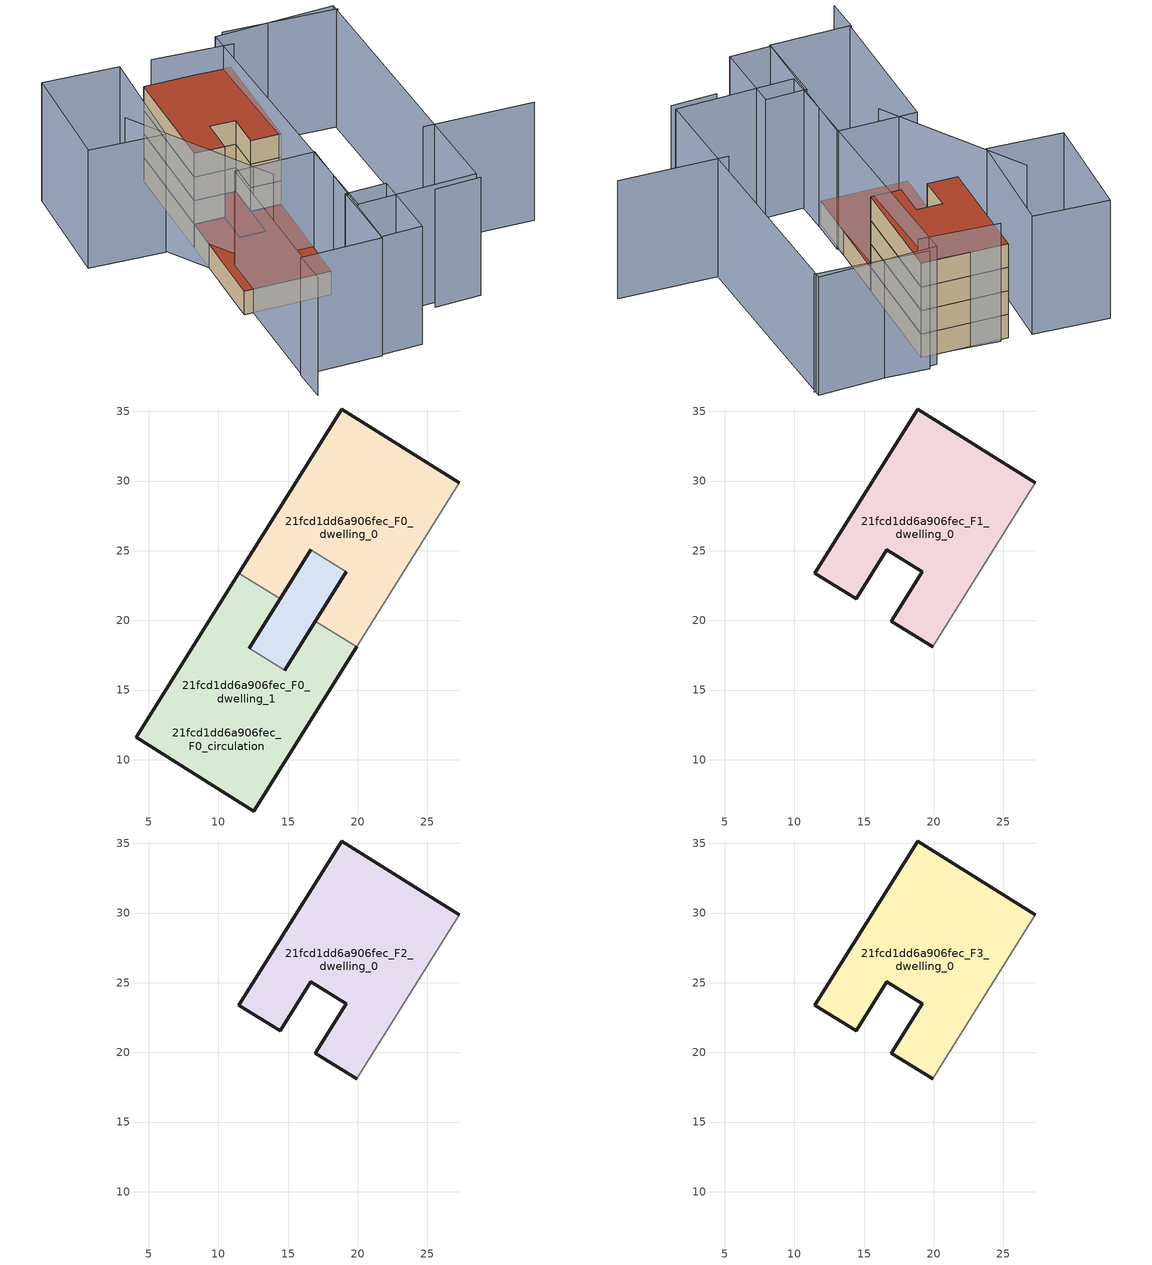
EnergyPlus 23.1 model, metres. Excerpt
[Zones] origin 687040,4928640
21fcd1dd6a906fec_F0_dwelling_0
 floor ground (EU_floor_Construction): 19.18,23.48 16.96,19.95 14.75,16.42 12.21,18.01 16.64,25.07 z0; 27.3,29.87 19.92,18.1 16.96,19.95 19.18,23.48 16.64,25.07 14.42,21.54 11.47,23.39 18.85,35.17 z0
 wall outside (EU_wall_Construction): 14.42,21.54 16.64,25.07 / 19.18,23.48 16.96,19.95 / 27.3,29.87 18.85,35.17 11.47,23.39 z0:3
 wall adiabatic (EU_wall_Construction): 19.92,18.1 27.3,29.87 z0:3
 wall to 21fcd1dd6a906fec_F0_dwelling_1 (EU_wall_Construction): 11.47,23.39 14.42,21.54 / 16.96,19.95 19.92,18.1 z0:3
 wall to 21fcd1dd6a906fec_F0_circulation (EU_wall_Construction): 16.64,25.07 19.18,23.48 z0:3
 roof outside (EU_floor_Construction): 16.96,19.95 19.18,23.48 16.64,25.07 12.21,18.01 14.75,16.42 z3
21fcd1dd6a906fec_F0_dwelling_1
 floor ground (EU_floor_Construction): 16.96,19.95 19.92,18.1 12.54,6.32 4.08,11.62 11.47,23.39 14.42,21.54 12.27,18.1 12.21,18.01 14.75,16.42 16,18.41 z0; 19.18,23.48 16.96,19.95 16,18.41 14.75,16.42 12.21,18.01 12.27,18.1 16.64,25.07 z0
 wall outside (EU_wall_Construction): 16.96,19.95 14.75,16.42 / 12.21,18.01 14.42,21.54 / 11.47,23.39 4.08,11.62 12.54,6.32 19.92,18.1 z0:3
 wall to 21fcd1dd6a906fec_F0_circulation (EU_wall_Construction): 14.75,16.42 12.21,18.01 z0:3
 roof outside (EU_roof_Construction): 16,18.41 16.96,19.95 19.18,23.48 16.64,25.07 12.27,18.1 12.21,18.01 14.75,16.42 z3; 12.54,6.32 19.92,18.1 16.96,19.95 16,18.41 14.75,16.42 12.21,18.01 12.27,18.1 14.42,21.54 11.47,23.39 4.08,11.62 z3
21fcd1dd6a906fec_F0_circulation
 floor ground (EU_floor_Construction): 27.3,29.87 19.92,18.1 16.96,19.95 19.18,23.48 16.64,25.07 14.42,21.54 11.47,23.39 18.85,35.17 z0; 19.18,23.48 16.96,19.95 14.75,16.42 12.21,18.01 12.27,18.1 14.42,21.54 16.64,25.07 z0; 16.96,19.95 19.92,18.1 12.54,6.32 4.08,11.62 11.47,23.39 14.42,21.54 14.33,21.39 12.27,18.1 12.21,18.01 14.75,16.42 z0
 wall outside (EU_wall_Construction): 14.75,16.42 19.18,23.48 / 16.64,25.07 12.21,18.01 z0:3
 roof outside (EU_roof_Construction): 19.92,18.1 27.3,29.87 18.85,35.17 11.47,23.39 14.42,21.54 16.64,25.07 19.18,23.48 16.96,19.95 z3; 16.96,19.95 19.18,23.48 16.64,25.07 14.42,21.54 13.32,19.78 12.27,18.1 12.21,18.01 14.75,16.42 z3; 12.54,6.32 19.92,18.1 16.96,19.95 14.75,16.42 12.21,18.01 12.27,18.1 14.42,21.54 11.47,23.39 4.08,11.62 z3
21fcd1dd6a906fec_F1_dwelling_0
 floor to 21fcd1dd6a906fec_F0_dwelling_0 (EU_floor_Construction): 27.3,29.87 19.92,18.1 16.96,19.95 19.18,23.48 16.64,25.07 14.42,21.54 11.47,23.39 18.85,35.17 z3
 wall outside (EU_wall_Construction): 27.3,29.87 18.85,35.17 11.47,23.39 14.42,21.54 16.64,25.07 19.18,23.48 16.96,19.95 19.92,18.1 z3:6
 wall adiabatic (EU_wall_Construction): 19.92,18.1 27.3,29.87 z3:6
21fcd1dd6a906fec_F2_dwelling_0
 floor to 21fcd1dd6a906fec_F1_dwelling_0 (EU_floor_Construction): 27.3,29.87 19.92,18.1 16.96,19.95 19.18,23.48 16.64,25.07 14.42,21.54 11.47,23.39 18.85,35.17 z6
 wall outside (EU_wall_Construction): 27.3,29.87 18.85,35.17 11.47,23.39 14.42,21.54 16.64,25.07 19.18,23.48 16.96,19.95 19.92,18.1 z6:9
 wall adiabatic (EU_wall_Construction): 19.92,18.1 27.3,29.87 z6:9
21fcd1dd6a906fec_F3_dwelling_0
 floor to 21fcd1dd6a906fec_F2_dwelling_0 (EU_floor_Construction): 27.3,29.87 19.92,18.1 16.96,19.95 19.18,23.48 16.64,25.07 14.42,21.54 11.47,23.39 18.85,35.17 z9
 wall outside (EU_wall_Construction): 27.3,29.87 18.85,35.17 11.47,23.39 14.42,21.54 16.64,25.07 19.18,23.48 16.96,19.95 19.92,18.1 z9:12
 wall adiabatic (EU_wall_Construction): 19.92,18.1 27.3,29.87 z9:12
 roof outside (EU_roof_Construction): 19.92,18.1 27.3,29.87 18.85,35.17 11.47,23.39 14.42,21.54 16.64,25.07 19.18,23.48 16.96,19.95 z12
shading: 16.93,-4.09 21.64,-6.66 / -4.02,-3.67 -1.96,-0.03 / 9.13,30.7 9.38,11.62 / 36.68,-2.92 25.99,3.9 / 39.24,24.42 28.52,31.85 / 27.41,29.54 19.8,34.87 / 10.34,-7.08 6.19,-4.7 / 6.19,-4.7 10.74,3.23 / 10.74,3.23 14.89,0.85 / 14.89,0.85 10.34,-7.08 / -1.85,-0.09 7.49,15.32 / 7.49,15.32 15.44,10.5 / 15.44,10.5 6.1,-4.91 / 6.1,-4.91 -1.85,-0.09 / 39.43,25.14 21.92,-5.87 / 21.92,-5.87 9.87,0.94 / 9.87,0.94 27.38,31.95 / 27.38,31.95 39.43,25.14 / 16.81,36.89 9.06,25.36 / 9.06,25.36 1.75,30.27 / 1.75,30.27 9.51,41.8 / 9.51,41.8 16.81,36.89 z0:15
[Building]
EU S2 Campaign: North Axis=0; Terrain=City; Solar Distribution=FullExterior
[Site:Location]
Bologna: Latitude=44.5; Longitude=11.25; Time Zone=1; Elevation=37
[SizingPeriod:WeatherFileDays]
AnnualSizingPeriod: Begin Month=1; Begin Day of Month=1; End Month=12; End Day of Month=31; Day of Week for Start Day=Monday; Use Weather File Daylight Saving Period=No; Use Weather File Rain and Snow Indicators=No
[MATERIAL]
EU_InternalMass_Material: Roughness=MediumRough; Thickness=0.1; Conductivity=1; Density=1800; Specific Heat=900; Thermal Absorptance=0.9; Solar Absorptance=0.7; Visible Absorptance=0.7
[MATERIAL:NOMASS] Roughness=MediumRough; Thermal Absorptance=0.9; Solar Absorptance=0.7; Visible Absorptance=0.7
Name | Thermal Resistance
EU_wall_NoMass | 0.937881
EU_roof_NoMass | 0.548572
EU_floor_NoMass | 0.71348
[CONSTRUCTION]
EU_wall_Construction: EU_wall_NoMass
EU_roof_Construction: EU_roof_NoMass
EU_floor_Construction: EU_floor_NoMass
EU_InternalMass_Construction: EU_InternalMass_Material
[ZONE] Type=1; Multiplier=1; Ceiling Height=autocalculate; Floor Area=autocalculate; Part of Total Floor Area=Yes
Name | Volume
21fcd1dd6a906fec_F0_dwelling_0 | 453.394
21fcd1dd6a906fec_F1_dwelling_0; 21fcd1dd6a906fec_F2_dwelling_0; 21fcd1dd6a906fec_F3_dwelling_0 | 378.521
21fcd1dd6a906fec_F0_dwelling_1 | 453.396
21fcd1dd6a906fec_F0_circulation | 831.915
[INTERNALMASS] Construction=EU_InternalMass_Construction
Name | Zone or ZoneList | Surface Area
21fcd1dd6a906fec_F0_dwelling_0_EU_InternalMass | 21fcd1dd6a906fec_F0_dwelling_0 | 126.174
21fcd1dd6a906fec_F0_dwelling_1_EU_InternalMass | 21fcd1dd6a906fec_F0_dwelling_1 | 126.174
21fcd1dd6a906fec_F1_dwelling_0_EU_InternalMass | 21fcd1dd6a906fec_F1_dwelling_0 | 278.772
21fcd1dd6a906fec_F2_dwelling_0_EU_InternalMass | 21fcd1dd6a906fec_F2_dwelling_0 | 278.772
21fcd1dd6a906fec_F3_dwelling_0_EU_InternalMass | 21fcd1dd6a906fec_F3_dwelling_0 | 278.772
[OTHEREQUIPMENT] Fuel Type=Electricity; Design Level Calculation Method=Watts/Area; Power per Zone Floor Area=1; Fraction Latent=0; Fraction Radiant=0; Fraction Lost=0; Carbon Dioxide Generation Rate=0; EndUse Subcategory=EU_Step8_InternalGains
Name | Zone or ZoneList or Space or SpaceList | Schedule
EU_Step8_InternalGain_21fcd1dd6a906fec_F0_dwelling_0_f000 | 21fcd1dd6a906fec_F0_dwelling_0 | EU_Step8_GainSchedule_21fcd1dd6a906fec_F0_dwelling_0_f000
EU_Step8_InternalGain_21fcd1dd6a906fec_F0_dwelling_1_f000 | 21fcd1dd6a906fec_F0_dwelling_1 | EU_Step8_GainSchedule_21fcd1dd6a906fec_F0_dwelling_1_f000
EU_Step8_InternalGain_21fcd1dd6a906fec_F1_dwelling_0_f000 | 21fcd1dd6a906fec_F1_dwelling_0 | EU_Step8_GainSchedule_21fcd1dd6a906fec_F1_dwelling_0_f000
EU_Step8_InternalGain_21fcd1dd6a906fec_F2_dwelling_0_f000 | 21fcd1dd6a906fec_F2_dwelling_0 | EU_Step8_GainSchedule_21fcd1dd6a906fec_F2_dwelling_0_f000
EU_Step8_InternalGain_21fcd1dd6a906fec_F3_dwelling_0_f000 | 21fcd1dd6a906fec_F3_dwelling_0 | EU_Step8_GainSchedule_21fcd1dd6a906fec_F3_dwelling_0_f000
[ZONEINFILTRATION:DESIGNFLOWRATE]
EU_Circulation_Infiltration_21fcd1dd6a906fec_F0_circulation: Zone or ZoneList or Space or SpaceList=21fcd1dd6a906fec_F0_circulation; Schedule=EU_AlwaysOn; Design Flow Rate Calculation Method=Flow/Area; Flow Rate per Floor Area=0.0005; Constant Term Coefficient=1; Temperature Term Coefficient=0; Velocity Term Coefficient=0; Velocity Squared Term Coefficient=0
[ZONEVENTILATION:DESIGNFLOWRATE] Schedule=EU_AlwaysOn; Design Flow Rate Calculation Method=AirChanges/Hour; Air Changes per Hour=0.687892; Ventilation Type=Natural; Fan Pressure Rise=0; Fan Total Efficiency=1; Constant Term Coefficient=1; Temperature Term Coefficient=0; Velocity Term Coefficient=0; Velocity Squared Term Coefficient=0; Minimum Indoor Temperature=-100; Maximum Indoor Temperature=100; Delta Temperature=-100; Minimum Outdoor Temperature=-100; Maximum Outdoor Temperature=100; Maximum Wind Speed=40
Name | Zone or ZoneList or Space or SpaceList
EU_ConstantAir_21fcd1dd6a906fec_F0_dwelling_0 | 21fcd1dd6a906fec_F0_dwelling_0
EU_ConstantAir_21fcd1dd6a906fec_F0_dwelling_1 | 21fcd1dd6a906fec_F0_dwelling_1
EU_ConstantAir_21fcd1dd6a906fec_F1_dwelling_0 | 21fcd1dd6a906fec_F1_dwelling_0
EU_ConstantAir_21fcd1dd6a906fec_F2_dwelling_0 | 21fcd1dd6a906fec_F2_dwelling_0
EU_ConstantAir_21fcd1dd6a906fec_F3_dwelling_0 | 21fcd1dd6a906fec_F3_dwelling_0
[HVACTEMPLATE:THERMOSTAT] Constant Heating Setpoint=20; Constant Cooling Setpoint=50
EU_HeatOnly_21fcd1dd6a906fec_F0_dwelling_0; EU_HeatOnly_21fcd1dd6a906fec_F0_dwelling_1; EU_HeatOnly_21fcd1dd6a906fec_F1_dwelling_0; EU_HeatOnly_21fcd1dd6a906fec_F2_dwelling_0; EU_HeatOnly_21fcd1dd6a906fec_F3_dwelling_0
[HVACTEMPLATE:ZONE:IDEALLOADSAIRSYSTEM] System Availability Schedule=EU_AlwaysOn; Maximum Heating Supply Air Temperature=50; Minimum Cooling Supply Air Temperature=13; Maximum Heating Supply Air Humidity Ratio=0.0156; Minimum Cooling Supply Air Humidity Ratio=0.0077; Heating Limit=NoLimit; Cooling Limit=NoLimit; Heating Availability Schedule=EU_AlwaysOn; Cooling Availability Schedule=EU_CoolingOff; Dehumidification Control Type=ConstantSensibleHeatRatio; Cooling Sensible Heat Ratio=0.7; Dehumidification Setpoint=60; Humidification Control Type=None; Humidification Setpoint=30; Outdoor Air Method=None; Outdoor Air Flow Rate per Person=0.00944; Outdoor Air Flow Rate per Zone Floor Area=0; Outdoor Air Flow Rate per Zone=0; Demand Controlled Ventilation Type=None; Outdoor Air Economizer Type=NoEconomizer; Heat Recovery Type=None; Sensible Heat Recovery Effectiveness=0.7; Latent Heat Recovery Effectiveness=0.65
Name | Template Thermostat
21fcd1dd6a906fec_F0_dwelling_0 | EU_HeatOnly_21fcd1dd6a906fec_F0_dwelling_0
21fcd1dd6a906fec_F0_dwelling_1 | EU_HeatOnly_21fcd1dd6a906fec_F0_dwelling_1
21fcd1dd6a906fec_F1_dwelling_0 | EU_HeatOnly_21fcd1dd6a906fec_F1_dwelling_0
21fcd1dd6a906fec_F2_dwelling_0 | EU_HeatOnly_21fcd1dd6a906fec_F2_dwelling_0
21fcd1dd6a906fec_F3_dwelling_0 | EU_HeatOnly_21fcd1dd6a906fec_F3_dwelling_0
[SIZING:ZONE] Zone Cooling Design Supply Air Temperature Input Method=SupplyAirTemperature; Zone Cooling Design Supply Air Temperature=13; Zone Heating Design Supply Air Temperature Input Method=SupplyAirTemperature; Zone Heating Design Supply Air Temperature=50; Zone Cooling Design Supply Air Humidity Ratio=0.008; Zone Heating Design Supply Air Humidity Ratio=0.008; Cooling Design Air Flow Method=DesignDay; Cooling Design Air Flow Rate=0; Cooling Minimum Air Flow per Zone Floor Area=0.000762; Cooling Minimum Air Flow=0; Cooling Minimum Air Flow Fraction=0.2; Heating Design Air Flow Method=DesignDay; Heating Design Air Flow Rate=0; Heating Maximum Air Flow per Zone Floor Area=0.002032; Heating Maximum Air Flow=0.141576; Heating Maximum Air Flow Fraction=0.3; Account for Dedicated Outdoor Air System=No; Dedicated Outdoor Air System Control Strategy=NeutralSupplyAir; Dedicated Outdoor Air Low Setpoint Temperature for Design=autosize; Dedicated Outdoor Air High Setpoint Temperature for Design=autosize; Zone Load Sizing Method=Sensible Load Only No Latent Load; Zone Latent Cooling Design Supply Air Humidity Ratio Input Method=HumidityRatioDifference; Zone Cooling Design Supply Air Humidity Ratio Difference=0.005; Zone Latent Heating Design Supply Air Humidity Ratio Input Method=HumidityRatioDifference; Zone Humidification Design Supply Air Humidity Ratio Difference=0.005
21fcd1dd6a906fec_F0_dwelling_0; 21fcd1dd6a906fec_F0_dwelling_1; 21fcd1dd6a906fec_F1_dwelling_0; 21fcd1dd6a906fec_F2_dwelling_0; 21fcd1dd6a906fec_F3_dwelling_0
[SCHEDULE:CONSTANT]
Name | Hourly Value
EU_AlwaysOn | 1
EU_CoolingOff | 0
[SCHEDULE:FILE] Column Number=1; Rows to Skip at Top=0; Number of Hours of Data=8760; Column Separator=Comma; Interpolate to Timestep=No; Minutes per Item=60; Adjust Schedule for Daylight Savings=Yes
Name | File
EU_Step8_GainSchedule_21fcd1dd6a906fec_F0_dwelling_0_f000 | ../../schedules/21fcd1dd6a906fec/21fcd1dd6a906fec_F0_dwelling_0_f000_gain.csv
EU_Step8_GainSchedule_21fcd1dd6a906fec_F0_dwelling_1_f000 | ../../schedules/21fcd1dd6a906fec/21fcd1dd6a906fec_F0_dwelling_1_f000_gain.csv
EU_Step8_GainSchedule_21fcd1dd6a906fec_F1_dwelling_0_f000 | ../../schedules/21fcd1dd6a906fec/21fcd1dd6a906fec_F1_dwelling_0_f000_gain.csv
EU_Step8_GainSchedule_21fcd1dd6a906fec_F2_dwelling_0_f000 | ../../schedules/21fcd1dd6a906fec/21fcd1dd6a906fec_F2_dwelling_0_f000_gain.csv
EU_Step8_GainSchedule_21fcd1dd6a906fec_F3_dwelling_0_f000 | ../../schedules/21fcd1dd6a906fec/21fcd1dd6a906fec_F3_dwelling_0_f000_gain.csv
